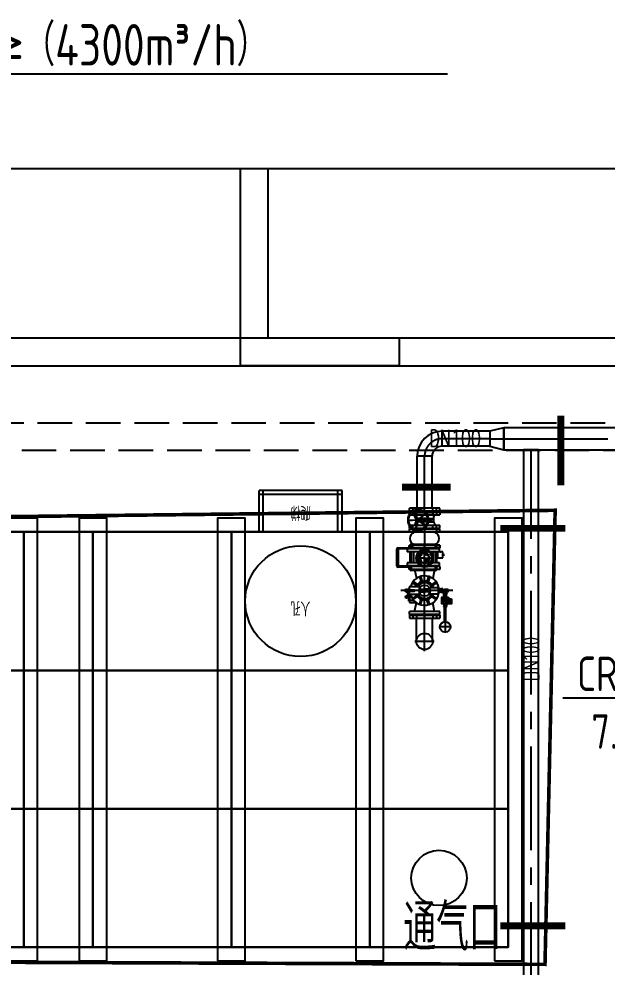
# Model space of a CAD drawing. Header units: millimetres. Extents: x 10779125 to 11142123, y -372083 to -144871.
# Drawn here: x 11102829 to 11107077, y -301182 to -294332 of the extents above; entities that cross this region are included whole.
import ezdxf
from ezdxf import colors
from ezdxf.entities.mleader import LeaderData, LeaderLine
from ezdxf.math import Vec2, Vec3

# ---------------------------------------------------------------- set-up
doc = ezdxf.new("R2010")
doc.units = ezdxf.units.MM
doc.header["$LTSCALE"] = 1000
doc.header["$MEASUREMENT"] = 0
for name, pattern in [('A-世伦路地下室北区_t3$0$DASH', [0.35, 0.25, -0.1]), ('CACHE', [0.375, 0.25, -0.125]), ('CENTER', [2.9, 2.5, -0.2, 0, -0.2]), ('CENTER2', [1.125, 0.75, -0.125, 0.125, -0.125]), ('DASH', [0.35, 0.25, -0.1])]:
    doc.linetypes.add(name, pattern=pattern)
doc.layers.get('0').update_dxf_attribs({"color": 255, "linetype": 'CONTINUOUS'})
for name, color, linetype in [('1', 255, 'CONTINUOUS'), ('3中心线', 1, 'CENTER2'), ('3中心线层', 1, 'CENTER'), ('5中心线', 1, 'CENTER2'), ('8', 8, 'CONTINUOUS'), ('AXIS', 3, 'CONTINUOUS'), ('PUB_TEXT', 7, 'CONTINUOUS'), ('中心符号线', 6, 'CONTINUOUS'), ('水条件', 7, 'CONTINUOUS')]:
    doc.layers.add(name, color=color, linetype=linetype)
for name, color, linetype, lineweight in [('_0', 7, 'CONTINUOUS', 80), ('wpg-border', 7, 'CONTINUOUS', 50), ('几何体', 7, 'CONTINUOUS', 25)]:
    doc.layers.add(name, color=color, linetype=linetype, lineweight=lineweight)
doc.styles.add('_HZTXT', font='tssdeng.shx', dxfattribs={"width": 0.8, "bigfont": 'tssdchn.shx'})
doc.styles.add('hz', font='simplex', dxfattribs={"width": 0.7, "bigfont": 'hztxt'})
doc.styles.add('PC_TEXTSTYLE', font='isocp.shx', dxfattribs={"width": 0.8, "bigfont": 'hzfs.shx'})
doc.styles.get("Standard").update_dxf_attribs({"font": 'symbol.ttf'})
doc.styles.add('TH_GBDIM', font='romans.shx', dxfattribs={"width": 0.8, "bigfont": 'gbcbig.shx'})

# ---------------------------------------------------------------- blocks, each defined once
blk = doc.blocks.new('爬梯人孔')
for p, q in [((-800, 0), (-800, -300)), ((-770, 0), (-770, -300)), ((-230, 0), (-230, -300)), ((-200, 0), (-200, -300)), ((-800, -270), (-200, -270)), ((-800, -300), (-200, -300))]:
    blk.add_line(p, q)
blk.add_lwpolyline([(-1000, 1000), (0, 1000), (0, 0), (-1000, 0)], close=True)
blk.add_circle((-500, 500), 400)
at = {"style": 'TH_GBDIM', "width": 0.8}
for s, p in [('人孔', (-571.7, 500)), ('爬梯', (-572.5, -189))]:
    blk.add_text(s, height=100, dxfattribs=at).set_placement(p)
blk = doc.blocks.new('bf211016')
at = {"layer": '8', "color": 8}
for p, q in [((-4234.3, 7198.2, 0), (-4234.3, 8621.6, 0)), ((-4034.3, 7398.2, 0), (-4034.3, 8621.6, 0)), ((-1284.3, 7398.2, 0), (-16000, 7398.2, 0)), ((-3084.3, 7398.2, 0), (-4034.3, 7398.2, 0)), ((-3084.3, 7198.2, 0), (-3084.3, 7398.2, 0)), ((-15800, 7198.2, 0), (-1284.3, 7198.2, 0)), ((-3084.3, 7198.2, 0), (-4234.3, 7198.2, 0))]:
    blk.add_line(p, q, dxfattribs=at)
at = {"layer": '8', "color": 8, "linetype": 'DASH'}
blk.add_line((-10600, 6787.7, 0), (14385.7, 6787.7, 0), dxfattribs=at)
at = {"layer": '8', "color": 8, "elevation": 0}
blk.add_lwpolyline([(299, 8621.6), (-8998, 8621.6)], dxfattribs=at)
at = {"layer": '8', "color": 8, "linetype": 'DASH', "elevation": 0}
blk.add_lwpolyline([(14385.7, 6587.7), (-10400, 6587.7), (-10400, 855), (6185.7, 855), (6185.7, 655), (1319.7, 655), (1319.7, 0)], dxfattribs=at)
blk = doc.blocks.new('*U303')
at = {"lineweight": -2}
blk.add_lwpolyline([(-500, -500), (500, -500), (500, 500), (-500, 500)], close=True, dxfattribs=at)
blk = doc.blocks.new('*U304')
at = {"layer": '_0', "color": 0, "linetype": 'ByBlock', "lineweight": -2, "transparency": 16777216}
for p in [(0, 2000), (1000, 2000), (2000, 2000), (3000, 2000), (0, 1000), (1000, 1000), (2000, 1000), (3000, 1000), (0, 0), (1000, 0), (2000, 0), (3000, 0)]:
    blk.add_blockref('*U303', p, dxfattribs=at)
blk = doc.blocks.new('*U305')
at = {"lineweight": -2}
blk.add_lwpolyline([(-500, -500), (500, -500), (500, 500), (-500, 500)], close=True, dxfattribs=at)
blk = doc.blocks.new('*U306')
at = {"layer": '_0', "color": 0, "linetype": 'ByBlock', "lineweight": -2, "transparency": 16777216}
for p in [(0, 2000), (1000, 2000), (2000, 2000), (0, 1000), (1000, 1000), (2000, 1000), (0, 0), (1000, 0), (2000, 0)]:
    blk.add_blockref('*U305', p, dxfattribs=at)
blk = doc.blocks.new('DN125法兰侧视图')
at = {"layer": '1'}
for p, q in [((-27, 92.5), (-24, 97)), ((-27, 92.5), (-27, -92.5)), ((-24, 125), (0, 125)), ((-24, 125), (-24, -125)), ((0, 125), (0, -125)), ((-24, 67.5), (0, 67.5)), ((-24, -67.5), (0, -67.5)), ((-27, -92.5), (-24, -97)), ((-24, -125), (0, -125))]:
    blk.add_line(p, q, dxfattribs=at)
at = {"layer": '3中心线层'}
for p, q in [((-24, 97), (0, 97)), ((-27, 0), (0, 0)), ((-24, -97), (0, -97))]:
    blk.add_line(p, q, dxfattribs=at)
blk = doc.blocks.new('法兰式蝶阀DN125')
at = {"layer": '3中心线层'}
for p, q in [((-97, 137), (-97, 113)), ((0, 140), (0, 113)), ((97, 137), (97, 113)), ((-97, 3), (-97, 27)), ((0, 0), (0, 27)), ((97, 3), (97, 27))]:
    blk.add_line(p, q, dxfattribs=at)
at = {"layer": 'AXIS', "color": 0}
for p, q in [((-125, 137), (-125, 113)), ((125, 137), (-125, 137)), ((125, 113), (-125, 113)), ((-92.5, 140), (-97, 137)), ((92.5, 140), (-92.5, 140)), ((-73.2, 82.4), (-81.6, 113)), ((-73.2, 82.4), (-73.2, 55.1)), ((-53.1, 82.4), (-73.2, 82.4)), ((-67.5, 137), (-67.5, 113)), ((-46.5, 82.4), (-53.1, 82.4)), ((-42.6, 82.4), (-46.5, 82.4)), ((-35.2, 82.4), (-42.6, 82.4)), ((-35.2, 82.4), (45.1, 82.4)), ((43.1, 79.1), (-12.8, 122.2)), ((43.6, 79.8), (-12.1, 123.1)), ((33.3, 82.4), (45.1, 82.4)), ((45.1, 82.4), (49.5, 82.4)), ((56.1, 82.4), (49.5, 82.4)), ((56.1, 82.4), (72.9, 82.4)), ((59.3, 82.3), (88.8, 146.3)), ((59.8, 81.7), (91.4, 145)), ((67.5, 137), (67.5, 113)), ((72.9, 82.4), (84.5, 113)), ((72.9, 82.4), (72.9, 55.1)), ((92.5, 140), (97, 137)), ((125, 137), (125, 113)), ((-125, 3), (-125, 27)), ((125, 27), (-125, 27)), ((125, 3), (-125, 3)), ((-92.5, 0), (-97, 3)), ((92.5, 0), (-92.5, 0)), ((-73.2, 55.1), (-86.3, 27)), ((-53.1, 55.1), (-73.2, 55.1)), ((-67.5, 3), (-67.5, 27)), ((-40.8, 70), (-54.8, 70)), ((-41.3, 67.5), (-54.8, 67.5)), ((-46.5, 55.1), (-53.1, 55.1)), ((-42.6, 55.1), (-46.5, 55.1)), ((-37, 55.1), (-42.6, 55.1)), ((-41.3, 67.5), (-3, 67.5)), ((-40.8, 70), (-2.8, 70)), ((-37, 55.1), (31.9, 55.1)), ((42.5, 62), (-17.2, 24.6)), ((43.2, 61.3), (-16.7, 23.9)), ((17.3, 67.5), (-3, 67.5)), ((17.3, 70), (-2.8, 70)), ((38.9, 70), (17.3, 70)), ((39.4, 67.5), (17.3, 67.5)), ((31.9, 55.1), (45.1, 55.1)), ((38.9, 70), (57.4, 70)), ((39.4, 67.5), (57.4, 67.5)), ((45.1, 55.1), (49.5, 55.1)), ((56.1, 55.1), (49.5, 55.1)), ((56.1, 55.1), (71.5, 55.1)), ((56.5, 57.6), (77.1, -9.9)), ((57.3, 57.9), (78.5, -9.5)), ((66.1, 69), (136.7, 63.9)), ((66.3, 69.5), (136.8, 65.4)), ((67.5, 3), (67.5, 27)), ((72.9, 55.1), (71.5, 55.1)), ((72.9, 55.1), (81.5, 27)), ((92.5, 0), (97, 3)), ((125, 3), (125, 27))]:
    blk.add_line(p, q, dxfattribs=at)
for radius in [85.9, 80.9, 13.2]:
    blk.add_circle((52.7, 70), radius, dxfattribs=at)
for centre, start, end in [((-55.9, 68.8), 48.38702, 311.61298), ((58.5, 68.8), 228.38702, 131.61298)]:
    blk.add_arc(centre, 1.65, start, end, dxfattribs=at)
blk = doc.blocks.new('DN125软连接')
at = {"layer": '1'}
for p, q in [((0, 92.5), (3, 97)), ((0, -92.5), (0, 92.5)), ((27, 125), (3, 125)), ((3, -125), (3, 125)), ((27, -125), (27, 125)), ((27, 88), (32.5, 88)), ((132.5, 88), (138, 88)), ((138, 125), (162, 125)), ((138, 125), (138, -125)), ((162, 125), (138, 125)), ((138, -125), (138, 125)), ((162, 125), (162, -125)), ((162, -125), (162, 125)), ((165, 92.5), (162, 97)), ((165, 92.5), (162, 97)), ((165, 92.5), (165, -92.5)), ((165, -92.5), (165, 92.5)), ((0, -92.5), (3, -97)), ((27, -125), (3, -125)), ((27, -88), (32.5, -88)), ((132.5, -88), (138, -88)), ((138, -125), (162, -125)), ((162, -125), (138, -125)), ((165, -92.5), (162, -97)), ((165, -92.5), (162, -97))]:
    blk.add_line(p, q, dxfattribs=at)
for centre, start, end in [((82.5, 66.1), 23.64452, 156.35548), ((82.5, -66.1), 203.64452, 336.35548)]:
    blk.add_arc(centre, 54.6, start, end, dxfattribs=at)
at = {"layer": '3中心线层'}
for p, q in [((3, 97), (27, 97)), ((162, 97), (138, 97)), ((0, 0), (165, 0)), ((0, 0), (27, 0)), ((165, 0), (138, 0)), ((3, -97), (27, -97)), ((162, -97), (138, -97))]:
    blk.add_line(p, q, dxfattribs=at)
blk = doc.blocks.new('SW_CENTERMARKSYMBOL_14')
at = {"layer": '中心符号线', "color": 0}
for p, q in [((-64.8, 4.3), (-65.4, 5.3)), ((-62.3, 0), (-63.6, 2.2)), ((-60.6, -2.9), (-63.2, 1.5)), ((-31.2, -49), (-31.2, 10.8)), ((-1.7, -2.9), (0.9, 1.5)), ((0, 0), (-1.3, -2.2)), ((0, 0), (1.3, 2.2)), ((2.5, 4.3), (3.1, 5.3)), ((-98.5, -54), (-99.6, -54)), ((-36.2, -54), (-96, -54)), ((-93.5, -54), (-96, -54)), ((-90.1, -54), (-95.2, -54)), ((-93.5, -54), (-91, -54)), ((-88.5, -54), (-87.3, -54)), ((-85.1, -54), (-87.6, -54)), ((-85.1, -54), (-82.6, -54)), ((-80.1, -54), (-75, -54)), ((-60.2, -24.9), (-62.6, -22.5)), ((-62.3, 0), (-61.1, -2.2)), ((-59.8, -4.3), (-59.2, -5.3)), ((-58.1, -7.2), (-59.4, -5.1)), ((-56.7, -28.4), (-58.5, -26.7)), ((-58.1, -7.2), (-56.9, -9.4)), ((-56.7, -28.4), (-54.9, -30.2)), ((-55.6, -11.6), (-53.1, -16)), ((-53.2, -32), (-50.7, -34.4)), ((-31.2, -54), (-33.7, -54)), ((-31.2, -54), (-31.2, -51.5)), ((-31.2, -54), (-31.2, -56.5)), ((-31.2, -54), (-28.7, -54)), ((-31.2, -59), (-31.2, -118.8)), ((-26.2, -54), (33.7, -54)), ((-9.2, -32), (-11.6, -34.4)), ((-6.7, -11.6), (-9.2, -16)), ((-5.6, -28.4), (-7.4, -30.2)), ((-5.6, -28.4), (-3.9, -26.7)), ((-4.2, -7.2), (-5.4, -9.4)), ((-4.2, -7.2), (-2.9, -5.1)), ((-2.5, -4.3), (-3.1, -5.3)), ((-2.1, -24.9), (0.3, -22.5)), ((17.8, -54), (12.7, -54)), ((22.8, -54), (20.3, -54)), ((22.8, -54), (25.3, -54)), ((26.2, -54), (25, -54)), ((27.8, -54), (32.9, -54)), ((31.2, -54), (28.7, -54)), ((31.2, -54), (33.7, -54)), ((36.2, -54), (37.3, -54)), ((-64.8, -112.3), (-65.4, -113.3)), ((-62.3, -107.9), (-63.6, -110.1)), ((-60.6, -105), (-63.2, -109.4)), ((-60.2, -83), (-62.6, -85.5)), ((-62.3, -107.9), (-61.1, -105.8)), ((-59.8, -103.6), (-59.2, -102.6)), ((-58.1, -100.7), (-59.4, -102.9)), ((-56.7, -79.5), (-58.5, -81.3)), ((-58.1, -100.7), (-56.9, -98.5)), ((-56.7, -79.5), (-54.9, -77.7)), ((-55.6, -96.4), (-53.1, -92)), ((-53.2, -76), (-50.7, -73.5)), ((-9.2, -76), (-11.6, -73.5)), ((-6.7, -96.4), (-9.2, -92)), ((-5.6, -79.5), (-7.4, -77.7)), ((-5.6, -79.5), (-3.9, -81.3)), ((-4.2, -100.7), (-5.4, -98.5)), ((-4.2, -100.7), (-2.9, -102.9)), ((-2.5, -103.6), (-3.1, -102.6)), ((-2.1, -83), (0.3, -85.5)), ((-1.7, -105), (0.9, -109.4)), ((0, -107.9), (-1.3, -105.8)), ((0, -107.9), (1.3, -110.1)), ((2.5, -112.3), (3.1, -113.3))]:
    blk.add_line(p, q, dxfattribs=at)
for radius, start, end in [(62.3, 117.70155, 120), (62.3, 64.5969, 115.4031), (62.3, 60, 62.29845), (62.3, 57.70155, 60), (62.3, 177.70155, 180), (62.3, 180, 182.29845), (62.3, 124.5969, 175.4031), (62.3, 184.5969, 235.4031), (54, 177.34545, 180), (54, 180, 182.65455), (54, 125.3091, 174.6909), (54, 185.3091, 234.6909), (36.1, 142.9357, 217.0643), (62.3, 120, 122.29845), (54, 120, 122.65455), (36.1, 135, 138.96785), (54, 117.34545, 120), (36.1, 131.03215, 135), (54, 65.3091, 114.6909), (36.1, 52.9357, 127.0643), (36.1, 45, 48.96785), (54, 60, 62.65455), (36.1, 41.03215, 45), (54, 57.34545, 60), (36.1, 322.9357, 37.0643), (54, 5.3091, 54.6909), (54, 305.3091, 354.6909), (62.3, 4.5969, 55.4031), (62.3, 304.5969, 355.4031), (54, 0, 2.65455), (54, 357.34545, 0), (62.3, 0, 2.29845), (62.3, 357.70155, 0), (62.3, 237.70155, 240), (62.3, 240, 242.29845), (54, 237.34545, 240), (36.1, 221.03215, 225), (54, 240, 242.65455), (62.3, 244.5969, 295.4031), (36.1, 225, 228.96785), (54, 245.3091, 294.6909), (36.1, 232.9357, 307.0643), (36.1, 311.03215, 315), (54, 297.34545, 300), (36.1, 315, 318.96785), (54, 300, 302.65455), (62.3, 297.70155, 300), (62.3, 300, 302.29845)]:
    blk.add_arc((-31.2, -54), radius, start, end, dxfattribs=at)
blk = doc.blocks.new('SW_CENTERMARKSYMBOL_15')
at = {"layer": '中心符号线', "color": 0}
for q in [(-2.5, 0), (0, 2.5), (0, -2.5), (2.5, 0)]:
    blk.add_line((0, 0), q, dxfattribs=at)
blk = doc.blocks.new('SW_CENTERMARKSYMBOL_16')
at = {"layer": '中心符号线', "color": 0}
for q in [(-2.5, 0), (0, 2.5), (0, -2.5), (2.5, 0)]:
    blk.add_line((0, 0), q, dxfattribs=at)
blk = doc.blocks.new('SW_CENTERMARKSYMBOL_17')
at = {"layer": '中心符号线', "color": 0}
for q in [(-2.5, 0), (0, 2.5), (0, -2.5), (2.5, 0)]:
    blk.add_line((0, 0), q, dxfattribs=at)
blk = doc.blocks.new('SW_CENTERMARKSYMBOL_18')
at = {"layer": '中心符号线', "color": 0}
for q in [(-2.5, 0), (0, 2.5), (0, -2.5), (2.5, 0)]:
    blk.add_line((0, 0), q, dxfattribs=at)
blk = doc.blocks.new('SW_CENTERMARKSYMBOL_19')
at = {"layer": '中心符号线', "color": 0}
for q in [(-2.5, 0), (0, 2.5), (0, -2.5), (2.5, 0)]:
    blk.add_line((0, 0), q, dxfattribs=at)
blk = doc.blocks.new('SW_CENTERMARKSYMBOL_20')
at = {"layer": '中心符号线', "color": 0}
for q in [(-2.5, 0), (0, 2.5), (0, -2.5), (2.5, 0)]:
    blk.add_line((0, 0), q, dxfattribs=at)
blk = doc.blocks.new('SW_CENTERMARKSYMBOL_21')
at = {"layer": '中心符号线', "color": 0}
for q in [(-2.5, 0), (0, 2.5), (0, -2.5), (2.5, 0)]:
    blk.add_line((0, 0), q, dxfattribs=at)
blk = doc.blocks.new('SW_CENTERMARKSYMBOL_22')
at = {"layer": '中心符号线', "color": 0}
for q in [(-2.5, 0), (0, 2.5), (0, -2.5), (2.5, 0)]:
    blk.add_line((0, 0), q, dxfattribs=at)
blk = doc.blocks.new('DN100电动阀俯视图')
at = {"layer": '几何体'}
for p, q in [((-82.7, 211.8), (-82.7, 203.4)), ((-82.7, 211.8), (40.1, 211.8)), ((40.1, 211.8), (40.1, 203.4)), ((-91.2, 116.6), (-91.2, 203.4)), ((-91.2, 203.4), (-82.7, 203.4)), ((-60.8, 138.8), (-82.8, 138.8)), ((-82.8, -96.2), (-82.8, 138.8)), ((40.1, 203.4), (-82.7, 203.4)), ((-82.7, 203.4), (-82.7, 138.8)), ((-60.8, -96.2), (-60.8, 138.8)), ((40.2, 138.8), (18.2, 138.8)), ((18.2, -96.2), (18.2, 138.8)), ((48.5, 203.4), (40.1, 203.4)), ((40.1, 138.8), (40.1, 203.4)), ((40.2, -96.2), (40.2, 138.8)), ((48.5, 203.4), (48.5, 116.6)), ((-116.6, -65.5), (-116.6, 108.1)), ((-108.1, 108.1), (-116.6, 108.1)), ((-108.1, 108.1), (-108.1, 116.6)), ((-108.1, 116.6), (-82.8, 116.6)), ((-108.1, 108.1), (-108.1, -65.5)), ((-82.8, 108.1), (-108.1, 108.1)), ((-106, 123.8), (-106, 116.6)), ((-93.3, 123.8), (-106, 123.8)), ((-105.6, 124.2), (-93.7, 124.2)), ((-93.3, 116.6), (-93.3, 123.8)), ((-82.8, 99.3), (-84.8, 99.3)), ((-84.8, -56.7), (-84.8, 99.3)), ((-60.8, 116.6), (18.2, 116.6)), ((18.2, 108.1), (-60.8, 108.1)), ((18.2, 91.3), (-60.8, 91.3)), ((40.2, 116.6), (65.5, 116.6)), ((65.5, 108.1), (40.2, 108.1)), ((42.2, 99.3), (40.2, 99.3)), ((42.2, -56.7), (42.2, 99.3)), ((50.6, 123.8), (50.6, 116.6)), ((63.3, 123.8), (50.6, 123.8)), ((51.1, 124.2), (62.9, 124.2)), ((63.3, 116.6), (63.3, 123.8)), ((65.5, 108.1), (65.5, 116.6)), ((65.5, -65.5), (65.5, 108.1)), ((73.9, 108.1), (65.5, 108.1)), ((73.9, 108.1), (73.9, -65.5)), ((-45.7, 0), (-44.2, 2.6)), ((-45.3, 44.2), (-42.7, 45.7)), ((-45.3, 41.1), (-45.3, 44.2)), ((-42.7, 39.6), (-45.3, 41.1)), ((-44.2, 2.6), (-41.1, 2.6)), ((-42.7, 45.7), (-40, 44.2)), ((-40, 41.1), (-42.7, 39.6)), ((-41.1, 2.6), (-39.6, 0)), ((-40, 44.2), (-40, 41.1)), ((-3, 42.7), (-1.5, 45.3)), ((-1.5, 40), (-3, 42.7)), ((-2.6, 1.5), (0, 3)), ((-2.6, -1.5), (-2.6, 1.5)), ((-1.5, 45.3), (1.5, 45.3)), ((1.5, 40), (-1.5, 40)), ((0, 3), (2.6, 1.5)), ((1.5, 45.3), (3, 42.7)), ((3, 42.7), (1.5, 40)), ((2.6, 1.5), (2.6, -1.5)), ((-108.1, -65.5), (-116.6, -65.5)), ((-108.1, -73.9), (-108.1, -65.5)), ((-108.1, -65.5), (-82.8, -65.5)), ((-84.8, -56.7), (-82.8, -56.7)), ((-60.8, -48.7), (18.2, -48.7)), ((-60.8, -65.5), (18.2, -65.5)), ((-44.2, -2.6), (-45.7, 0)), ((-41.1, -2.6), (-44.2, -2.6)), ((-39.6, 0), (-41.1, -2.6)), ((0, -3), (-2.6, -1.5)), ((2.6, -1.5), (0, -3)), ((40.2, -56.7), (42.2, -56.7)), ((40.2, -65.5), (65.5, -65.5)), ((65.5, -73.9), (65.5, -65.5)), ((73.9, -65.5), (65.5, -65.5)), ((-82.8, -73.9), (-108.1, -73.9)), ((-82.8, -96.2), (-60.8, -96.2)), ((18.2, -73.9), (-60.8, -73.9)), ((-24.6, -83.6), (-24.6, -119.7)), ((-24.6, -83.6), (18.2, -83.6)), ((-24.6, -117.1), (-24.6, -119.7)), ((-24.6, -119.7), (18.9, -119.7)), ((-16.6, -73.9), (-16.6, -83.6)), ((-9.2, -123.5), (-9.2, -119.7)), ((-9.2, -123.5), (-8.3, -124.1)), ((-7.6, -124.1), (-8.3, -124.1)), ((-2.8, -124.1), (-7.6, -124.1)), ((-6, -123.5), (-6, -119.7)), ((1.9, -124.1), (-2.8, -124.1)), ((0.3, -123.5), (0.3, -119.7)), ((2.6, -124.1), (1.9, -124.1)), ((2.6, -124.1), (3.5, -123.5)), ((3.5, -123.5), (3.5, -119.7)), ((10.9, -83.6), (10.9, -73.9)), ((18.2, -96.2), (40.2, -96.2)), ((18.7, -98.5), (18.7, -104.6)), ((18.9, -98.6), (18.9, -96.2)), ((18.9, -119.7), (18.9, -104.7)), ((65.5, -73.9), (40.2, -73.9))]:
    blk.add_line(p, q, dxfattribs=at)
for centre, radius in [((-21.3, 21.3), 38.1), ((-42.7, 42.7), 5.04), ((-42.7, 0), 5.04), ((-42.7, 42.7), 4.54), ((-42.7, 0), 4.54), ((-42.7, 42.7), 4.08), ((-42.7, 0), 4.08), ((0, 42.7), 5.04), ((0, 0), 5.04), ((0, 42.7), 4.54), ((0, 0), 4.54), ((0, 42.7), 4.08), ((0, 0), 4.08)]:
    blk.add_circle(centre, radius, dxfattribs=at)
for centre, radius, start, end in [((-82.7, 203.4), 8.47, 90, 180), ((40.1, 203.4), 8.47, 0, 90), ((-108.1, 108.1), 8.47, 90, 180), ((-105.6, 123.8), 0.423, 90, 180), ((-93.7, 123.8), 0.423, 0, 90), ((51.1, 123.8), 0.423, 90, 180), ((62.9, 123.8), 0.423, 0, 90), ((65.5, 108.1), 8.47, 0, 90), ((-108.1, -65.5), 8.47, 180, 270), ((65.5, -65.5), 8.47, 270, 0)]:
    blk.add_arc(centre, radius, start, end, dxfattribs=at)
for points, knots in [([(-7.6, -124.1), (-7.7, -124.1), (-7.9, -124.1), (-8.1, -124), (-8.3, -124), (-8.7, -123.8), (-8.9, -123.7), (-9.2, -123.5)], [0, 0, 0, 0, 0.25, 0.25, 0.5, 0.5, 1, 1, 1, 1]), ([(-6, -123.5), (-5.5, -123.7), (-5, -123.8), (-3.9, -124.1), (-3.4, -124.1), (-2.8, -124.1)], [0, 0, 0, 0, 0.5, 0.5, 1, 1, 1, 1]), ([(-2.8, -124.1), (-2.3, -124.1), (-1.8, -124.1), (-0.7, -123.8), (-0.2, -123.7), (0.3, -123.5)], [0, 0, 0, 0, 0.5, 0.5, 1, 1, 1, 1]), ([(1.9, -124.1), (1.8, -124.1), (1.6, -124.1), (1.4, -124), (1.2, -124), (0.8, -123.8), (0.6, -123.7), (0.3, -123.5)], [0, 0, 0, 0, 0.25, 0.25, 0.5, 0.5, 1, 1, 1, 1])]:
    blk.add_open_spline(points, degree=3, knots=knots, dxfattribs=at)
for points in [[(-6, -123.5), (-6.5, -123.9), (-7.1, -124.1), (-7.6, -124.1)], [(3.5, -123.5), (3, -123.9), (2.4, -124.1), (1.9, -124.1)]]:
    blk.add_open_spline(points, degree=3, dxfattribs=at)
at = {"layer": '中心符号线'}
for name, p in [('SW_CENTERMARKSYMBOL_17', (-82.7, 203.4)), ('SW_CENTERMARKSYMBOL_18', (40.1, 203.4)), ('SW_CENTERMARKSYMBOL_20', (-108.1, 108.1)), ('SW_CENTERMARKSYMBOL_14', (4.7, 66.4)), ('SW_CENTERMARKSYMBOL_19', (65.5, 108.1)), ('SW_CENTERMARKSYMBOL_15', (-59.4, 21.3)), ('SW_CENTERMARKSYMBOL_16', (16.8, 21.3)), ('SW_CENTERMARKSYMBOL_22', (-108.1, -65.5)), ('SW_CENTERMARKSYMBOL_21', (65.5, -65.5))]:
    blk.add_blockref(name, p, dxfattribs=at)
blk = doc.blocks.new('zfzfzdfdsfgs')
at = {"color": 0}
for p, q in [((-4.9, 135.6), (-11.1, 141.9)), ((5.1, 135.6), (11.3, 141.9)), ((-152.1, 73.6), (-89, 57.3)), ((-35.3, 109.9), (-84.7, 109.9)), ((-84.7, 109.9), (-84.7, 63.5)), ((-77, 113.7), (-77, 109.9)), ((-69.4, 109.9), (-69.4, 80)), ((-62.2, 77.8), (-47.9, 58.2)), ((-54.6, 83.3), (-40.3, 63.7)), ((-50.6, 93.1), (-50.6, 109.9)), ((-50, 123.1), (-50, 130.3)), ((-46.4, 123.1), (-46.4, 130.9)), ((-43, 113.7), (-43, 109.9)), ((-42.8, 125.4), (-42.8, 129.9)), ((-35.3, 99.9), (-35.3, 109.9)), ((-27.7, 28.8), (-27.7, 110.5)), ((28, 110.5), (-27.7, 110.5)), ((-9.4, 132.8), (-9.4, 126.2)), ((-9.4, 132.8), (9.6, 132.8)), ((-9.4, 126.2), (9.6, 126.2)), ((-9.4, 126.2), (-7.7, 125.2)), ((-9.4, 120.3), (-7.7, 121.3)), ((-9.4, 120.3), (-9.4, 110.5)), ((-9.4, 120.3), (9.6, 120.3)), ((-7.7, 125.2), (-7.7, 121.3)), ((-7.7, 125.2), (7.9, 125.2)), ((7.9, 121.3), (-7.7, 121.3)), ((-4.9, 132.8), (-4.9, 135.6)), ((-4.9, 135.6), (5.1, 135.6)), ((-4.5, 99.6), (-4.5, 75.3)), ((4.8, 99.6), (4.8, 75.3)), ((5.1, 132.8), (5.1, 135.6)), ((9.6, 126.2), (7.9, 125.2)), ((7.9, 125.2), (7.9, 121.3)), ((9.6, 120.3), (7.9, 121.3)), ((9.6, 132.8), (9.6, 126.2)), ((9.6, 120.3), (9.6, 110.5)), ((28, 28.8), (28, 110.5)), ((54.9, 83.3), (40.6, 63.7)), ((62.5, 77.8), (48.2, 58.2)), ((153.4, 73.6), (89.3, 57.3)), ((-96, 26.3), (-72.9, 18.8)), ((-93.1, 35.2), (-70, 27.7)), ((-9.8, 32.6), (-9.8, 7.7)), ((-9.8, 32.6), (10.1, 32.6)), ((10.1, 32.6), (10.1, 7.7)), ((93.4, 35.2), (70.3, 27.7)), ((96.3, 26.3), (73.2, 18.8)), ((-152.1, -71.9), (-87.8, -59.2)), ((-96, -26.3), (-72.9, -18.8)), ((-93.1, -35.2), (-70, -27.7)), ((-62.2, -77.8), (-47.9, -58.2)), ((-54.6, -83.3), (-40.3, -63.7)), ((-22.1, -33.3), (-22.1, -99.8)), ((-9.8, -32.6), (-9.8, -7.7)), ((-9.8, -32.6), (10.1, -32.6)), ((10.1, -32.6), (10.1, -7.7)), ((22.4, -33.3), (22.4, -99.8)), ((54.9, -83.3), (40.6, -63.7)), ((62.5, -77.8), (48.2, -58.2)), ((93.4, -35.2), (70.3, -27.7)), ((96.3, -26.3), (73.2, -18.8)), ((153.4, -71.9), (88.1, -59.2)), ((-22.4, -99.8), (22.1, -99.8)), ((-22, -141.1), (-22, -135.4)), ((-22, -135.4), (-18.7, -135.4)), ((-18.7, -135.4), (-18.7, -148.9)), ((-13.6, -131.3), (-13.6, -117.4)), ((-13.6, -117.4), (-7.9, -117.4)), ((-8, -131.3), (-13.6, -131.3)), ((-10.9, -117.4), (-10.9, -99.8)), ((10.9, -107.5), (-10.9, -107.5)), ((-7.9, -116.8), (-10.9, -115.6)), ((-7.9, -99.8), (-8, -148.9)), ((7.9, -119.9), (-7.9, -119.9)), ((7.9, -99.8), (7.9, -148.9)), ((7.9, -116.8), (10.9, -115.6)), ((13.6, -117.4), (7.9, -117.4)), ((13.6, -131.3), (7.9, -131.3)), ((10.9, -117.4), (10.9, -99.8)), ((13.6, -131.3), (13.6, -117.4)), ((-225.4, -144.1), (-226.7, -148.9)), ((-225.4, -153.7), (-226.7, -148.9)), ((-225.4, -144.1), (-117.2, -144.1)), ((-225.4, -153.7), (-117.2, -153.7)), ((-111.1, -144.3), (-117.2, -144.3)), ((-111.1, -153.4), (-117.2, -153.4)), ((-94.7, -138.4), (-111.1, -138.4)), ((-111.1, -138.4), (-111.1, -148.9)), ((-111.1, -159.4), (-111.1, -148.9)), ((-94.7, -159.4), (-111.1, -159.4)), ((-87.6, -194.8), (-93.6, -194.8)), ((-92, -196.1), (-92, -194.8)), ((-89.3, -196.1), (-89.3, -194.8)), ((-84.4, -188.6), (-84.4, -180.7)), ((-73.7, -194.3), (-73.7, -193.4)), ((-69.4, -194.3), (-69.4, -193.4)), ((-48.4, -138.4), (-32, -138.4)), ((-48.4, -159.4), (-32, -159.4)), ((-32, -138.4), (-32, -148.9)), ((-32, -144.3), (-25.9, -144.3)), ((-32, -159.4), (-32, -148.9)), ((-32, -153.4), (-25.9, -153.4)), ((-25.9, -138.4), (-25.9, -148.9)), ((-25.9, -141.1), (-22, -141.1)), ((-25.9, -159.4), (-25.9, -148.9)), ((-25.9, -156.6), (-22, -156.6)), ((-22, -141.1), (-22, -148.9)), ((-22, -156.6), (-22, -148.9)), ((-22, -156.6), (-22, -162.3)), ((-22, -162.3), (-18.7, -162.3)), ((-18.7, -137.8), (-7.9, -137.8)), ((-18.7, -162.3), (-18.7, -148.9)), ((-18.7, -159.9), (-7.9, -159.9)), ((-8, -163.6), (-8, -148.9)), ((7.9, -166.5), (7.9, -148.9))]:
    blk.add_line(p, q, dxfattribs=at)
at = {"color": 1, "linetype": 'CENTER'}
for p, q in [((0, -203.3), (0, 171.3)), ((0, -127.6), (0, 149.1)), ((-175.2, 0), (176.5, 0))]:
    blk.add_line(p, q, dxfattribs=at)
at = {"color": 1, "linetype": 'CACHE'}
for p, q in [((-367.3, -70.2), (-367.3, 70.2)), ((-437.5, 0), (-297.1, 0))]:
    blk.add_line(p, q, dxfattribs=at)
for p, q in [((-77, 113.7), (-43, 113.7)), ((-50, 123.1), (-50, 119.2)), ((-46.4, 123.1), (-46.4, 120.9)), ((-45.6, 114.8), (0, 114.8)), ((-42.8, 125.4), (-42.8, 124.6)), ((-42, 117.2), (0, 117.2)), ((-38.4, 120.2), (0, 120.2)), ((-367.3, 58.5), (-199, 58.5)), ((-297.1, 0), (267.4, 0)), ((-367.3, -58.5), (-199, -58.5))]:
    blk.add_line(p, q)
at = {"color": 0, "linetype": 'CENTER2'}
for p, q in [((-262.4, -188.8), (-262.4, -113.4)), ((-71.5, -124.9), (-71.5, -195.2)), ((15.3, -148.9), (-306, -148.9))]:
    blk.add_line(p, q, dxfattribs=at)
at = {"color": 0}
for points in [[(-48.4, -172.8), (-94.7, -172.8), (-94.7, -124.9), (-48.4, -124.9)], [(-83, -132.7), (-84.5, -130.1), (-87.4, -130.1), (-88.9, -132.7), (-87.4, -135.2), (-84.5, -135.2)], [(-60.1, -132.7), (-58.6, -130.1), (-55.7, -130.1), (-54.2, -132.7), (-55.7, -135.2), (-58.6, -135.2)], [(-6.7, -127.8), (-3.4, -133.7), (3.4, -133.7), (6.7, -127.8), (3.4, -122), (-3.4, -122)], [(-83.4, -188.6), (-95.4, -188.6), (-95.4, -180.7), (-83.4, -180.7)], [(-87.6, -188.6), (-93.6, -188.6), (-93.6, -196.1), (-87.6, -196.1)], [(-83, -165.1), (-84.5, -167.7), (-87.4, -167.7), (-88.9, -165.1), (-87.4, -162.5), (-84.5, -162.5)], [(-59.7, -193.4), (-83.4, -193.4), (-83.4, -175.9), (-59.7, -175.9)], [(-65.3, -175.9), (-77.8, -175.9), (-77.8, -172.8), (-65.3, -172.8)], [(-67.2, -193.4), (-75.9, -193.4), (-75.9, -194.3), (-67.2, -194.3)], [(-60.1, -165.1), (-58.6, -167.7), (-55.7, -167.7), (-54.2, -165.1), (-55.7, -162.5), (-58.6, -162.5)]]:
    blk.add_lwpolyline(points, close=True, dxfattribs=at)
for centre, radius in [((-46.4, 129.9), 8.91), ((-46.4, 129.9), 3.61), ((0.2, 0), 40), ((0.2, 0), 12.6), ((-262.4, -148.9), 38), ((-71.5, -148.9), 9.28), ((-71.5, -148.9), 8.48)]:
    blk.add_circle(centre, radius, dxfattribs=at)
blk.add_circle((-367.3, 0), 58.5)
for centre, radius, start, end in [((0.2, 0), 106, 105.22253, 74.77747), ((-58.4, 80.6), 4.68, 36, 216), ((0.2, 99.6), 4.68, 0, 180), ((0.2, 75.3), 4.68, 180, 0), ((58.7, 80.6), 4.68, 324, 144), ((-94.6, 30.8), 4.68, 72, 252), ((-71.5, 23.3), 4.68, 252, 72), ((0.2, 0), 68.5, 113.96557, 251.03745), ((0.2, 0), 56.8, 119.34475, 246.91782), ((-44.1, 60.9), 4.68, 216, 36), ((0.2, 0), 68.5, 288.96255, 66.03443), ((0.2, 0), 56.8, 293.08218, 60.65525), ((44.4, 60.9), 4.68, 144, 324), ((71.8, 23.3), 4.68, 108, 288), ((94.9, 30.8), 4.68, 288, 108), ((-94.6, -30.8), 4.68, 108, 288), ((-71.5, -23.3), 4.68, 288, 108), ((-44.1, -60.9), 4.68, 324, 144), ((44.4, -60.9), 4.68, 36, 216), ((71.8, -23.3), 4.68, 72, 252), ((94.9, -30.8), 4.68, 252, 72), ((-58.7, -80.6), 4.68, 144, 324), ((58.4, -80.6), 4.68, 216, 36), ((-114.2, -141.6), 4.45, 46.73487, 133.26513), ((-114.2, -156.1), 4.45, 226.73487, 313.26513), ((-28.9, -141.6), 4.45, 46.73487, 133.26513), ((-28.9, -156.1), 4.45, 226.73487, 313.26513), ((0, -164.8), 8.07, 171.06408, 348.24458)]:
    blk.add_arc(centre, radius, start, end, dxfattribs=at)
for centre in [(-45.6, 119.2), (-42, 121.6), (-38.4, 124.6)]:
    blk.add_arc(centre, 4.43, 180, 270)
at = {"layer": 'wpg-border', "color": 0, "lineweight": -2}
for p, q in [((-175.2, -83.5), (-175.2, 83.5)), ((-175.2, 83.5), (-172.2, 83.5)), ((-175.2, -77), (-175.2, 77)), ((-172.2, 110), (-152.1, 110)), ((-172.2, -110), (-172.2, 110)), ((-152.1, -110), (-152.1, 110)), ((173.4, 110), (153.4, 110)), ((153.4, -110), (153.4, 110)), ((173.4, -110), (173.4, 110)), ((173.4, 83.5), (176.5, 83.5)), ((176.5, 77), (173.4, 77)), ((176.5, -83.5), (176.5, 83.5)), ((176.5, -77), (176.5, 77)), ((-173.4, -83.5), (-176.5, -83.5)), ((-175.2, -83.5), (-172.2, -83.5)), ((-173.4, -110), (-153.4, -110)), ((-172.2, -110), (-152.1, -110)), ((173.4, -110), (153.4, -110)), ((173.4, -83.5), (176.5, -83.5))]:
    blk.add_line(p, q, dxfattribs=at)
at = {"lineweight": -2}
blk.add_blockref('DN100电动阀俯视图', (261.3, -12.5), dxfattribs=at)
at = {"extrusion": (0, 0, -1), "xscale": 0.88, "yscale": 0.88, "zscale": -0.88}
blk.add_blockref('DN125法兰侧视图', (199, 0), dxfattribs=at)
at = {"xscale": 0.88, "yscale": 0.88, "zscale": 0.88, "rotation": 180}
blk.add_blockref('DN125软连接', (448.7, 0), dxfattribs=at)
at = {"extrusion": (0, 0, -1), "xscale": 0.88, "yscale": 0.88, "zscale": -0.88}
for name, p, rotation in [('法兰式蝶阀DN125', (-448.7, 0), 90.00000000000001), ('DN125法兰侧视图', (-595.6, 0), 180)]:
    blk.add_blockref(name, p, dxfattribs=dict(at, rotation=rotation))
blk = doc.blocks.new('*U299')
at = {"layer": '_0', "color": 6, "lineweight": -2}
blk.add_lwpolyline([(-100, -1600), (100, -1600), (100, 1600), (-100, 1600)], close=True, dxfattribs=at)
blk = doc.blocks.new('*U300')
at = {"layer": '_0', "color": 0, "linetype": 'ByBlock', "lineweight": -2, "transparency": 16777216}
for p in [(0, 0), (1000, 0), (2000, 0), (3000, 0), (4000, 0)]:
    blk.add_blockref('*U299', p, dxfattribs=at)
blk = doc.blocks.new('*U301')
at = {"layer": '_0', "color": 6, "lineweight": -2}
blk.add_lwpolyline([(-100, -1600), (100, -1600), (100, 1600), (-100, 1600)], close=True, dxfattribs=at)
blk = doc.blocks.new('*U302')
at = {"layer": '_0', "color": 0, "linetype": 'ByBlock', "lineweight": -2, "transparency": 16777216}
for p in [(0, 0), (1000, 0), (2000, 0), (3000, 0)]:
    blk.add_blockref('*U301', p, dxfattribs=at)

msp = doc.modelspace()

# ---------------------------------------------------------------- linework, layer by layer
at = {"lineweight": -2}
for p, q in [((11106332.7, -297285.5, 0), (11106230.9, -297311, 0)), ((11106332.7, -297444.5, 0), (11106332.7, -297285.5, 0)), ((11105885.9, -297419, 0), (11105885.9, -297311, 0)), ((11106230.9, -297311, 0), (11105885.9, -297311, 0)), ((11106230.9, -297311, 0), (11106230.9, -297419, 0)), ((11106230.9, -297419, 0), (11105885.9, -297419, 0)), ((11106230.9, -297419, 0), (11106332.7, -297444.5, 0)), ((11105704.9, -297866.9, -295.3), (11105704.9, -297492, 0)), ((11105812.9, -297492, 0), (11105704.9, -297492, 0)), ((11105812.9, -297866.9, -295.3), (11105812.9, -297492, 0))]:
    msp.add_line(p, q, dxfattribs=at)
at = {"color": 5, "lineweight": -2, "const_width": 50}
for points in [[(11106743.4, -297701.7), (11106743.4, -297199.3)], [(11105596, -297714.3), (11105947.6, -297714.3)], [(11106305.2, -298012.5), (11106776.9, -298012.5)], [(11106305.2, -300885.1), (11106776.9, -300885.1)]]:
    msp.add_lwpolyline(points, dxfattribs=at)
at = {"lineweight": -2, "elevation": 0}
for points in [[(11106332.7, -297444.5), (11116708.2, -297444.5), (11116708.2, -297285.5), (11106332.7, -297285.5)], [(11102863.1, -299038.7), (11103363.1, -299038.7), (11103363.1, -298038.7), (11102863.1, -298038.7)], [(11102863.1, -300038.7), (11103363.1, -300038.7), (11103363.1, -299038.7), (11102863.1, -299038.7)], [(11102863.1, -301038.7), (11103363.1, -301038.7), (11103363.1, -300038.7), (11102863.1, -300038.7)]]:
    msp.add_lwpolyline(points, close=True, dxfattribs=at)
at = {"color": 1, "linetype": 'A-世伦路地下室北区_t3$0$DASH', "const_width": 26}
msp.add_lwpolyline([(11098636, -297784.4), (11101838.2, -297784.4), (11101838.2, -297938.7), (11106141.2, -297888.7), (11106702.2, -297882.1), (11106628.9, -301163.1), (11098624.8, -301132.3), (11098636, -297784.4)], dxfattribs=at)
msp.add_circle((11105863.1, -300538.7, 0), 200)
at = {"lineweight": -2}
for radius in [181, 73]:
    msp.add_arc((11105885.9, -297492, 0), radius, 90, 180, dxfattribs=at)
at = {"layer": '3中心线', "lineweight": -2}
msp.add_line((11106332.7, -297365, 0), (11116708.2, -297365, 0), dxfattribs=at)
at = {"layer": '3中心线'}
for p, q in [((11106528.1, -301463.7, 0), (11106528.1, -297444.5, 0)), ((11105758.9, -297866.9, -295.3), (11105758.9, -297492, 0))]:
    msp.add_line(p, q, dxfattribs=at)
at = {"layer": '3中心线层'}
msp.add_arc((11105885.9, -297492, 0), 127, 90, 180, dxfattribs=at)
at = {"layer": '5中心线', "lineweight": -3}
for q in [(11105885.9, -297365, 0), (11106332.7, -297365, 0)]:
    msp.add_line((11106230.9, -297365, 0), q, dxfattribs=at)
at = {"layer": '_0', "lineweight": -2, "elevation": 0}
msp.add_lwpolyline([(11106474.1, -301463.7), (11106582.1, -301463.7), (11106582.1, -297444.5), (11106474.1, -297444.5)], close=True, dxfattribs=at)
at = {"layer": '水条件', "linetype": 'Continuous', "elevation": 0}
msp.add_lwpolyline([(11106363.1, -298038.7), (11106363.1, -301038.7), (11098863.1, -301038.7), (11098863.1, -298038.7)], close=True, dxfattribs=at)

# ---------------------------------------------------------------- block references
at = {"lineweight": -2}
msp.add_blockref('bf211016', (11108663.1, -304036.8, 0), dxfattribs=at)
for name, p, rotation in [('爬梯人孔', (11104363.1, -298038.7, 0), 180), ('zfzfzdfdsfgs', (11105758.9, -298462.5, 74.2), 90.00000000000001)]:
    msp.add_blockref(name, p, dxfattribs=dict(at, rotation=rotation))
at = {"layer": '_0', "lineweight": -2}
for name, p in [('*U300', (11098863.1, -299538.7, 0)), ('*U302', (11103363.1, -299538.7, 0))]:
    msp.add_blockref(name, p, dxfattribs=at)
at = {"layer": '_0', "color": 4, "lineweight": -2}
for name, p in [('*U304', (11099363.1, -300538.7, 0)), ('*U306', (11103863.1, -300538.7, 0))]:
    msp.add_blockref(name, p, dxfattribs=at)

# ---------------------------------------------------------------- texts
at = {"lineweight": -2, "insert": (11105794.6, -297421.2, -74.3), "char_height": 120, "attachment_point": 7, "style": 'hz'}
msp.add_mtext_dynamic_manual_height_columns('DN100', width=1198.603, gutter_width=1750, heights=[0], dxfattribs=at)
at = {"insert": (11106465, -299118.7, 0), "char_height": 125, "attachment_point": 1, "rotation": 90, "style": 'PC_TEXTSTYLE'}
msp.add_mtext_dynamic_manual_height_columns('DN100', width=264.892, gutter_width=12.5, heights=[0], dxfattribs=at)
at = {"layer": 'PUB_TEXT', "insert": (11105606, -300726.6, 0), "char_height": 337.59, "attachment_point": 1, "rotation": 360, "style": 'hz'}
msp.add_mtext_dynamic_manual_height_columns('通气口', width=1038.54, gutter_width=12.5, heights=[0], dxfattribs=at)

# ---------------------------------------------------------------- leaders
at = {"color": 4, "lineweight": -3, "ltscale": 0.1}
ml = msp.add_multileader_mtext('Standard', dxfattribs=at)
ml.set_content('轴流风机出风量≥（4300m{\\fISOCPEUR|b0|i0|c0|p34;³}/h）\\P（一进一出）', color=4, style='_HZTXT')
ml.set_leader_properties()
ml.build(insert=Vec2(0, 0))
ml.multileader.update_dxf_attribs({"text_left_attachment_type": 6, "text_right_attachment_type": 6, "dogleg_length": 100, "arrow_head_size": 110})
ctx = ml.context
ctx.base_point, ctx.char_height, ctx.arrow_head_size, ctx.landing_gap_size, ctx.plane_origin = Vec3(11101110.1, -294729), 300, 110, 0.09, Vec3(11099370.6, -295346.8)
ctx.left_attachment, ctx.right_attachment = 6, 6
notes = []
notes.append((ctx, [(0, (1, 1, 0), (11101010.1, -294729), (1, 0), 100, [(0, [(11098870.4, -296638.7)], 0, [])])]))
ctx.mtext.insert, ctx.mtext.flow_direction = Vec3(11101110.2, -294369), 5
ml = msp.add_multileader_mtext('Standard', dxfattribs=at)
ml.set_content('CR15-8\\P7.5KW', color=4, style='_HZTXT')
ml.set_leader_properties()
ml.build(insert=Vec2(0, 0))
ml.multileader.update_dxf_attribs({"text_left_attachment_type": 6, "text_right_attachment_type": 6, "dogleg_length": 100, "arrow_head_size": 110})
ctx = ml.context
ctx.base_point, ctx.char_height, ctx.arrow_head_size, ctx.landing_gap_size, ctx.plane_origin = Vec3(11106539.2, -299238.7, 0), 250, 110, 0.09, Vec3(11107665, -297931.9, 0)
ctx.left_attachment, ctx.right_attachment, ctx.text_align_type = 6, 6, 2
notes.append((ctx, [(1, (1, 1, 0), (11107763.2, -299238.7, 0), (-1, 0), 100, [(0, [(11108218.1, -299403.6, 0)], 0, [])])]))
ctx.mtext.insert, ctx.mtext.alignment, ctx.mtext.flow_direction = Vec3(11107663.1, -298938.7, 0), 3, 5
at = {"lineweight": -2}
ml = msp.add_multileader_mtext('Standard', dxfattribs=at)
ml.set_content('9、10、11、12', color=42)
ml.set_leader_properties(color=42)
ml.build(insert=Vec2(0, 0))
ml.multileader.update_dxf_attribs({"text_left_attachment_type": 6, "text_right_attachment_type": 6, "dogleg_length": 50, "arrow_head_size": 200})
ctx = ml.context
ctx.base_point, ctx.char_height, ctx.arrow_head_size, ctx.landing_gap_size, ctx.plane_origin = Vec3(11106933.9, -307335.9, 0), 400, 200, 20, Vec3(11111460.2, -299678.7, 0)
ctx.left_attachment, ctx.right_attachment, ctx.text_align_type = 6, 6, 2
notes.append((ctx, [(1, (1, 1, 0), (11109957.9, -307335.9, 0), (-1, 0), 50, [(3, [(11111460.2, -299678.7, 0), (11113766, -299678.7, 0), (11115160.2, -299678.7, 0), (11117466, -299678.7, 0)], 0, [])])]))
ctx.mtext.insert, ctx.mtext.alignment, ctx.mtext.flow_direction = Vec3(11109887.9, -306855.9, 0), 3, 5
for ctx, leaders in notes:
    for number, flags, end, landing, length, lines in leaders:
        leader = LeaderData()
        leader.index, (leader.has_last_leader_line, leader.has_dogleg_vector, leader.attachment_direction) = number, flags
        leader.last_leader_point, leader.dogleg_vector, leader.dogleg_length = Vec3(end), Vec3(landing), length
        for number, points, colour, breaks in lines:
            line = LeaderLine()
            line.index, line.vertices, line.color, line.breaks = number, Vec3.list(points), colors.encode_raw_color(colour), breaks
            leader.lines.append(line)
        ctx.leaders.append(leader)

doc.saveas('drawing.dxf')
